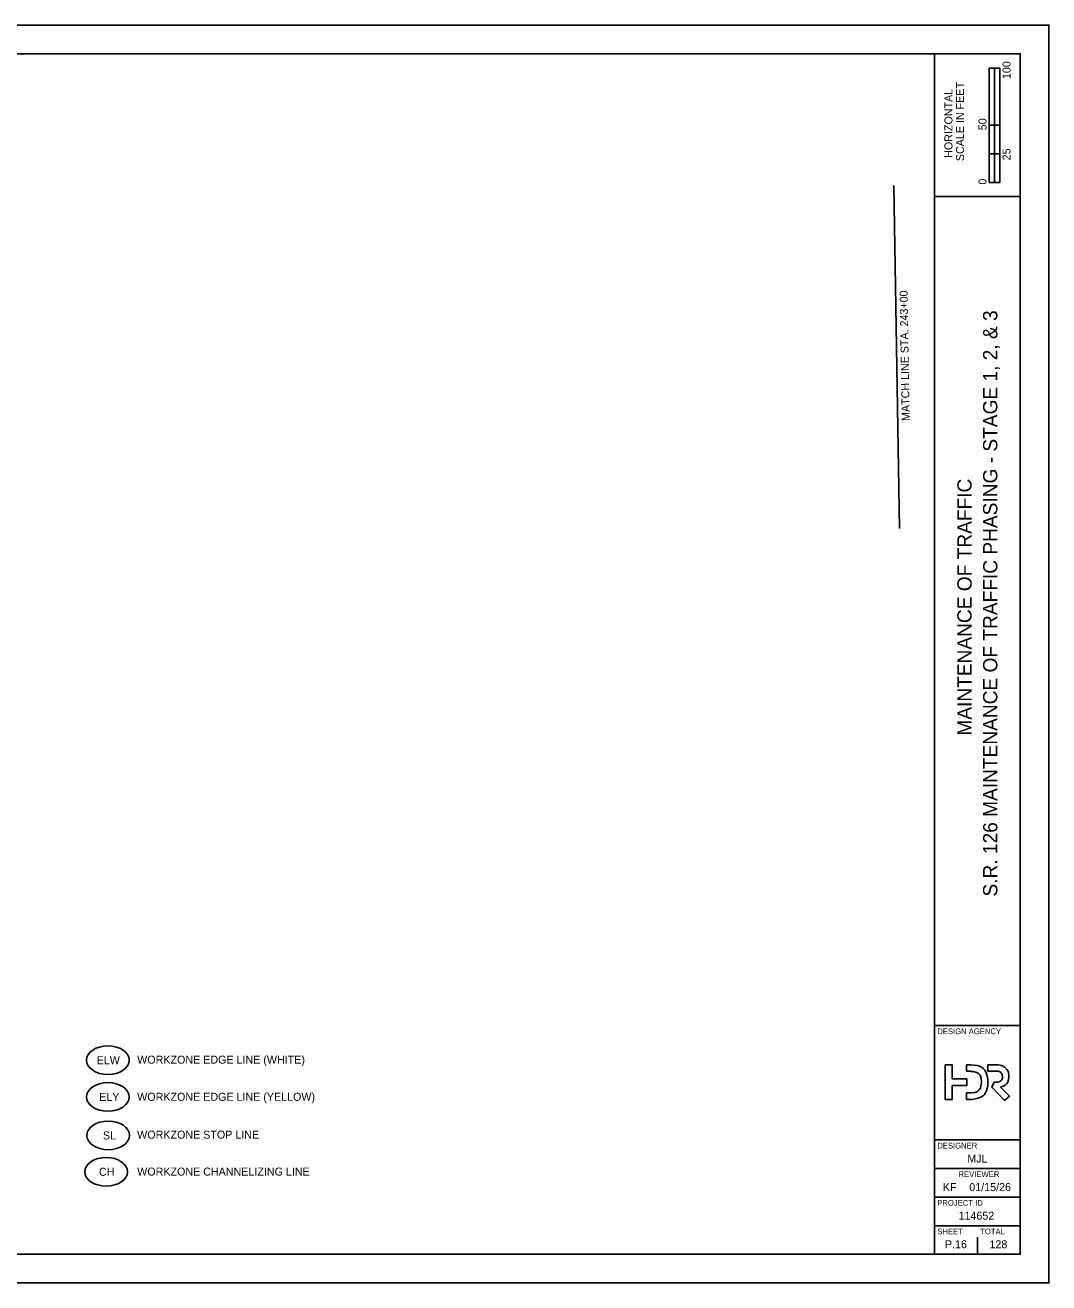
# Model space of a CAD drawing. Extents: x -4 to 34, y -3.9 to 22.
# Drawn here: x 16.1 to 34, y 0 to 22 of the extents above; entities that cross this region are included whole.
import ezdxf

# ---------------------------------------------------------------- set-up
doc = ezdxf.new("R2010")
doc.units = 0
for name, color, linetype in [('SH_Border', 7, 'Continuous'), ('SH_Cut_Line', 7, 'Continuous'), ('SH_Data', 7, 'Continuous'), ('SH_Text', 7, 'Continuous')]:
    doc.layers.add(name, color=color, linetype=linetype)

msp = doc.modelspace()

# ---------------------------------------------------------------- linework, layer by layer
at = {"layer": 'SH_Border'}
for p, q in [((32, 0.5), (32, 21.5)), ((32, 19), (33.5, 19)), ((32, 4.5), (33.5, 4.5)), ((32, 2.5), (33.5, 2.5)), ((32, 2), (33.5, 2)), ((32, 1.5), (33.5, 1.5)), ((32, 1), (33.5, 1))]:
    msp.add_line(p, q, dxfattribs=at)
msp.add_lwpolyline([(1.5, 21.5), (33.5, 21.5), (33.5, 0.5), (1.5, 0.5)], close=True, dxfattribs=at)
at = {"layer": 'SH_Cut_Line'}
msp.add_lwpolyline([(0, 0), (34, 0), (34, 22), (0, 22)], close=True, dxfattribs=at)
at = {"layer": 'SH_Data'}
for p, q in [((32.957, 19.25), (32.957, 21.25)), ((33.144, 21.25), (32.957, 21.25)), ((32.957, 20.25), (32.957, 21.25)), ((32.957, 21.25), (33.05, 21.25)), ((33.05, 21.25), (33.051, 21.25)), ((33.051, 21.25), (33.051, 20.25)), ((33.144, 21.25), (33.144, 19.25)), ((33.051, 20.25), (32.957, 20.25)), ((33.143, 20.25), (33.05, 20.25)), ((33.05, 20.25), (33.05, 19.75)), ((33.143, 19.75), (33.143, 20.25)), ((33.05, 19.75), (32.957, 19.75)), ((32.957, 19.75), (32.957, 19.25)), ((33.05, 19.25), (33.05, 19.75)), ((33.05, 19.75), (33.143, 19.75)), ((31.389, 13.196), (31.29, 19.195)), ((33.144, 19.25), (32.957, 19.25)), ((32.957, 19.25), (33.05, 19.25)), ((32.75, 3.5), (32.75, 3.5)), ((32.375, 0.675), (32.375, 0.675)), ((32.75, 0.5), (32.75, 0.8))]:
    msp.add_line(p, q, dxfattribs=at)
msp.add_lwpolyline([(32.565, 3.571), (32.311, 3.571), (32.311, 3.813), (32.189, 3.813), (32.189, 3.209), (32.311, 3.209), (32.311, 3.451), (32.565, 3.451)], close=True, dxfattribs=at)
for points in [[(32.634, 3.813), (32.562, 3.813), (32.562, 3.7), (32.634, 3.7)], [(33.063, 3.813), (32.935, 3.813), (32.935, 3.704), (33.072, 3.704)], [(32.634, 3.322), (32.562, 3.322), (32.562, 3.209), (32.634, 3.209)], [(32.936, 3.511), (32.936, 3.511), (32.936, 3.511), (32.936, 3.512), (32.936, 3.512)], [(33.077, 3.51), (33.043, 3.51), (33.003, 3.424), (33.226, 3.192), (33.313, 3.265), (33.155, 3.425)]]:
    msp.add_lwpolyline(points, dxfattribs=at)
for points in [[(32.936, 3.512), (32.936, 3.512), (32.935, 3.686), (32.808, 3.813), (32.634, 3.813)], [(33.239, 3.759), (33.239, 3.759), (33.193, 3.802), (33.141, 3.813), (33.063, 3.813)], [(33.302, 3.605), (33.302, 3.605), (33.302, 3.668), (33.284, 3.716), (33.239, 3.759)], [(32.634, 3.7), (32.634, 3.7), (32.744, 3.7), (32.822, 3.622), (32.822, 3.511)], [(33.072, 3.704), (33.072, 3.704), (33.113, 3.704), (33.141, 3.696), (33.161, 3.676)], [(33.189, 3.607), (33.189, 3.607), (33.189, 3.546), (33.136, 3.51), (33.077, 3.51)], [(33.155, 3.425), (33.155, 3.425), (33.242, 3.441), (33.302, 3.521), (33.302, 3.605)], [(33.161, 3.676), (33.161, 3.676), (33.179, 3.658), (33.189, 3.634), (33.189, 3.607)], [(32.822, 3.511), (32.822, 3.511), (32.822, 3.4), (32.744, 3.322), (32.634, 3.322)], [(32.634, 3.209), (32.634, 3.209), (32.808, 3.209), (32.935, 3.336), (32.936, 3.511)]]:
    msp.add_open_spline(points, degree=3, dxfattribs=at)
at = {"layer": 'SH_Text'}
for centre in [(17.547, 3.895), (17.547, 3.252), (17.553, 2.579), (17.517, 1.942)]:
    msp.add_ellipse(centre, major_axis=(0.375, 0), ratio=0.666667, dxfattribs=at)

# ---------------------------------------------------------------- texts
at = {"layer": 'SH_Data'}
for s, height, rotation, p in [('100', 0.14, 90, (33.33, 21.057)), ('SCALE IN FEET', 0.14, 90, (32.517, 19.621)), ('HORIZONTAL', 0.14, 90, (32.315, 19.679)), ('50', 0.14, 90, (32.91, 20.162)), ('25', 0.14, 90, (33.33, 19.635)), ('0', 0.14, 90, (32.91, 19.211)), ('MATCH LINE STA. 243+00', 0.14, 90.9438, (31.568, 15.077)), ('S.R. 126 MAINTENANCE OF TRAFFIC PHASING - STAGE 1, 2, & 3', 0.25, 90, (33.1, 6.757)), ('MAINTENANCE OF TRAFFIC', 0.25, 90, (32.65, 9.572))]:
    msp.add_text(s, height=height, rotation=rotation, dxfattribs=at).set_placement(p)
for s, height, p in [('DESIGN AGENCY', 0.1, (32.05, 4.35)), ('DESIGNER', 0.1, (32.05, 2.35)), ('MJL', 0.14, (32.575, 2.105)), ('REVIEWER', 0.1, (32.422, 1.85)), ('KF', 0.14, (32.147, 1.605)), ('01/15/26', 0.14, (32.609, 1.605)), ('PROJECT ID', 0.1, (32.05, 1.35)), ('114652', 0.14, (32.421, 1.105)), ('SHEET', 0.1, (32.05, 0.85)), ('TOTAL', 0.1, (32.8, 0.85)), ('P.16', 0.14, (32.183, 0.605)), ('128', 0.14, (32.962, 0.605))]:
    msp.add_text(s, height=height, dxfattribs=at).set_placement(p)
at = {"layer": 'SH_Text'}
for s, p in [('ELW', (17.351, 3.825)), ('WORKZONE EDGE LINE (WHITE)', (18.06, 3.834)), ('ELY', (17.395, 3.182)), ('WORKZONE EDGE LINE (YELLOW)', (18.06, 3.184)), ('SL', (17.461, 2.509)), ('WORKZONE STOP LINE', (18.06, 2.522)), ('CH', (17.392, 1.872)), ('WORKZONE CHANNELIZING LINE', (18.06, 1.876))]:
    msp.add_text(s, height=0.14, dxfattribs=at).set_placement(p)

doc.saveas('drawing.dxf')
